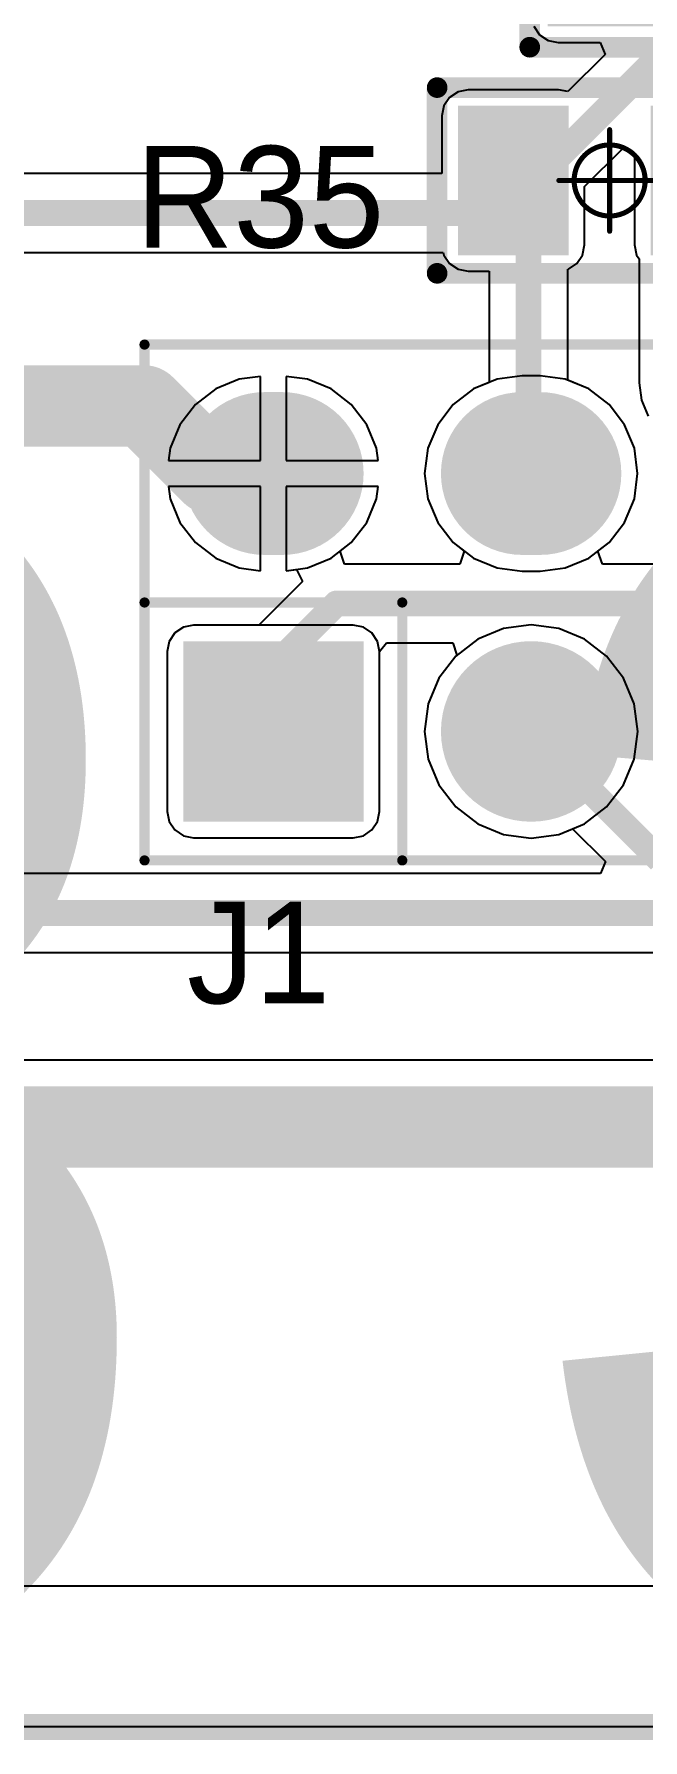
# Model space of a CAD drawing. Header units: millimetres. Extents: x 0.99 to 9.85, y 0.8 to 4.18.
# Drawn here: x 4.024 to 4.26, y 0.798 to 1.46 of the extents above; entities that cross this region are included whole.
import ezdxf

# ---------------------------------------------------------------- set-up
doc = ezdxf.new("R2010")
doc.units = ezdxf.units.MM
doc.header["$MEASUREMENT"] = 0
for name, color, linetype in [('BottomLayer', 5, 'Continuous'), ('BottomSolder', 6, 'Continuous'), ('Mechanical1', 6, 'Continuous'), ('Mechanical15', 56, 'Continuous'), ('MultiLayer', 9, 'Continuous'), ('PadHoleLayer', 156, 'Continuous'), ('TopLayer', 1, 'Continuous'), ('TopOverlay', 2, 'Continuous'), ('TopPaste', 8, 'Continuous'), ('TopSolder', 216, 'Continuous')]:
    doc.layers.add(name, color=color, linetype=linetype)

# ---------------------------------------------------------------- blocks, each defined once
blk = doc.blocks.new('PIN6_28')
at = {"layer": 'BottomLayer', "const_width": 0.05512}
for points in [[(0.05642, 0.1099), (0.05642, 0.10302)], [(0.05642, 0.0099), (0.05642, 0.00302)], [(0.05642, -0.0901), (0.05642, -0.09698)]]:
    blk.add_lwpolyline(points, dxfattribs=at)
at = {"layer": 'BottomLayer'}
for points, const_width in [([(0.04264, 0.1099, 1), (0.0702, 0.1099, 1)], 0.02756), ([(0.04264, 0.10302, 1), (0.0702, 0.10302, 1)], 0.02756), ([(-0.05908, 0.00646, 1), (-0.02808, 0.00646, 1)], 0.031), ([(0.04264, 0.0099, 1), (0.0702, 0.0099, 1)], 0.02756), ([(0.04264, 0.00302, 1), (0.0702, 0.00302, 1)], 0.02756), ([(-0.05908, -0.09354, 1), (-0.02808, -0.09354, 1)], 0.031), ([(0.04264, -0.0901, 1), (0.0702, -0.0901, 1)], 0.02756), ([(0.04264, -0.09698, 1), (0.0702, -0.09698, 1)], 0.02756)]:
    blk.add_lwpolyline(points, format="xyb", close=True, dxfattribs=dict(at, const_width=const_width))
blk.add_solid([(-0.01258, 0.07546), (-0.01258, 0.13746), (-0.07458, 0.07546), (-0.07458, 0.13746)], dxfattribs=at)
at = {"layer": 'BottomSolder', "const_width": 0.06312}
for points in [[(0.05642, 0.1099), (0.05642, 0.10302)], [(0.05642, 0.0099), (0.05642, 0.00302)], [(0.05642, -0.0901), (0.05642, -0.09698)]]:
    blk.add_lwpolyline(points, dxfattribs=at)
at = {"layer": 'BottomSolder'}
for points, const_width in [([(0.04064, 0.1099, 1), (0.0722, 0.1099, 1)], 0.03156), ([(0.04064, 0.10302, 1), (0.0722, 0.10302, 1)], 0.03156), ([(-0.06108, 0.00646, 1), (-0.02608, 0.00646, 1)], 0.035), ([(0.04064, 0.0099, 1), (0.0722, 0.0099, 1)], 0.03156), ([(0.04064, 0.00302, 1), (0.0722, 0.00302, 1)], 0.03156), ([(-0.06108, -0.09354, 1), (-0.02608, -0.09354, 1)], 0.035), ([(0.04064, -0.0901, 1), (0.0722, -0.0901, 1)], 0.03156), ([(0.04064, -0.09698, 1), (0.0722, -0.09698, 1)], 0.03156)]:
    blk.add_lwpolyline(points, format="xyb", close=True, dxfattribs=dict(at, const_width=const_width))
blk.add_solid([(-0.00858, 0.07146), (-0.00858, 0.14146), (-0.07858, 0.07146), (-0.07858, 0.14146)], dxfattribs=at)
at = {"layer": 'MultiLayer', "const_width": 0.05512}
for points in [[(0.05642, 0.1099), (0.05642, 0.10302)], [(0.05642, 0.0099), (0.05642, 0.00302)], [(0.05642, -0.0901), (0.05642, -0.09698)]]:
    blk.add_lwpolyline(points, dxfattribs=at)
at = {"layer": 'MultiLayer'}
for points, const_width in [([(0.04264, 0.1099, 1), (0.0702, 0.1099, 1)], 0.02756), ([(0.04264, 0.10302, 1), (0.0702, 0.10302, 1)], 0.02756), ([(-0.05908, 0.00646, 1), (-0.02808, 0.00646, 1)], 0.031), ([(0.04264, 0.0099, 1), (0.0702, 0.0099, 1)], 0.02756), ([(0.04264, 0.00302, 1), (0.0702, 0.00302, 1)], 0.02756), ([(-0.05908, -0.09354, 1), (-0.02808, -0.09354, 1)], 0.031), ([(0.04264, -0.0901, 1), (0.0702, -0.0901, 1)], 0.02756), ([(0.04264, -0.09698, 1), (0.0702, -0.09698, 1)], 0.02756)]:
    blk.add_lwpolyline(points, format="xyb", close=True, dxfattribs=dict(at, const_width=const_width))
blk.add_solid([(-0.01258, 0.07546), (-0.01258, 0.13746), (-0.07458, 0.07546), (-0.07458, 0.13746)], dxfattribs=at)
at = {"layer": 'PadHoleLayer', "const_width": 0.01772}
for points in [[(-0.05244, 0.10646, 1), (-0.03472, 0.10646, 1)], [(0.04756, 0.10646, 1), (0.06528, 0.10646, 1)], [(-0.05244, 0.00646, 1), (-0.03472, 0.00646, 1)], [(0.04756, 0.00646, 1), (0.06528, 0.00646, 1)], [(-0.05244, -0.09354, 1), (-0.03472, -0.09354, 1)], [(0.04756, -0.09354, 1), (0.06528, -0.09354, 1)]]:
    blk.add_lwpolyline(points, format="xyb", close=True, dxfattribs=at)
at = {"layer": 'TopLayer', "const_width": 0.05512}
for points in [[(0.05642, 0.1099), (0.05642, 0.10302)], [(0.05642, 0.0099), (0.05642, 0.00302)], [(0.05642, -0.0901), (0.05642, -0.09698)]]:
    blk.add_lwpolyline(points, dxfattribs=at)
at = {"layer": 'TopLayer'}
for points, const_width in [([(0.04264, 0.1099, 1), (0.0702, 0.1099, 1)], 0.02756), ([(0.04264, 0.10302, 1), (0.0702, 0.10302, 1)], 0.02756), ([(-0.05908, 0.00646, 1), (-0.02808, 0.00646, 1)], 0.031), ([(0.04264, 0.0099, 1), (0.0702, 0.0099, 1)], 0.02756), ([(0.04264, 0.00302, 1), (0.0702, 0.00302, 1)], 0.02756), ([(-0.05908, -0.09354, 1), (-0.02808, -0.09354, 1)], 0.031), ([(0.04264, -0.0901, 1), (0.0702, -0.0901, 1)], 0.02756), ([(0.04264, -0.09698, 1), (0.0702, -0.09698, 1)], 0.02756)]:
    blk.add_lwpolyline(points, format="xyb", close=True, dxfattribs=dict(at, const_width=const_width))
blk.add_solid([(-0.01258, 0.07546), (-0.01258, 0.13746), (-0.07458, 0.07546), (-0.07458, 0.13746)], dxfattribs=at)
at = {"layer": 'TopOverlay', "const_width": 0.00394}
for points in [[(-0.09358, 0.15646), (0.10642, 0.15646)], [(-0.09358, 0.15646), (-0.09358, -0.14354)], [(0.00642, 0.15646), (0.00642, 0.05646)], [(0.10642, 0.15646), (0.10642, -0.14354)], [(-0.09358, 0.05646), (0.00642, 0.05646)], [(-0.09358, -0.14354), (0.10642, -0.14354)]]:
    blk.add_lwpolyline(points, dxfattribs=at)
at = {"layer": 'TopOverlay', "const_width": 0.00197}
for points in [[(-0.09457, 0.15646, 1), (-0.0926, 0.15646, 1)], [(-0.09457, 0.15646, 1), (-0.0926, 0.15646, 1)], [(0.00543, 0.15646, 1), (0.0074, 0.15646, 1)], [(0.10543, 0.15646, 1), (0.1074, 0.15646, 1)], [(0.10543, 0.15646, 1), (0.1074, 0.15646, 1)], [(-0.09457, 0.05646, 1), (-0.0926, 0.05646, 1)], [(0.00543, 0.05646, 1), (0.0074, 0.05646, 1)], [(0.00543, 0.05646, 1), (0.0074, 0.05646, 1)], [(-0.09457, -0.14354, 1), (-0.0926, -0.14354, 1)], [(-0.09457, -0.14354, 1), (-0.0926, -0.14354, 1)], [(0.10543, -0.14354, 1), (0.1074, -0.14354, 1)], [(0.10543, -0.14354, 1), (0.1074, -0.14354, 1)]]:
    blk.add_lwpolyline(points, format="xyb", close=True, dxfattribs=at)
at = {"layer": 'TopSolder', "const_width": 0.06312}
for points in [[(0.05642, 0.1099), (0.05642, 0.10302)], [(0.05642, 0.0099), (0.05642, 0.00302)], [(0.05642, -0.0901), (0.05642, -0.09698)]]:
    blk.add_lwpolyline(points, dxfattribs=at)
at = {"layer": 'TopSolder'}
for points, const_width in [([(0.04064, 0.1099, 1), (0.0722, 0.1099, 1)], 0.03156), ([(0.04064, 0.10302, 1), (0.0722, 0.10302, 1)], 0.03156), ([(-0.06108, 0.00646, 1), (-0.02608, 0.00646, 1)], 0.035), ([(0.04064, 0.0099, 1), (0.0722, 0.0099, 1)], 0.03156), ([(0.04064, 0.00302, 1), (0.0722, 0.00302, 1)], 0.03156), ([(-0.06108, -0.09354, 1), (-0.02608, -0.09354, 1)], 0.035), ([(0.04064, -0.0901, 1), (0.0722, -0.0901, 1)], 0.03156), ([(0.04064, -0.09698, 1), (0.0722, -0.09698, 1)], 0.03156)]:
    blk.add_lwpolyline(points, format="xyb", close=True, dxfattribs=dict(at, const_width=const_width))
blk.add_solid([(-0.00858, 0.07146), (-0.00858, 0.14146), (-0.07858, 0.07146), (-0.07858, 0.14146)], dxfattribs=at)
blk = doc.blocks.new('R_0805_L_49')
at = {"layer": 'Mechanical15', "const_width": 0.00197}
for points in [[(0, -0.01969), (0, 0.01969)], [(-0.01969, 0), (0.01969, 0)]]:
    blk.add_lwpolyline(points, dxfattribs=at)
at = {"layer": 'Mechanical15'}
for points, const_width in [([(-0.00049, 0.01969, 1), (0.00049, 0.01969, 1)], 0.000984), ([(0.01378, 0, 1), (-0.01378, 0, 1)], 0.00197), ([(-0.02018, 0, 1), (-0.01919, 0, 1)], 0.000984), ([(-0.01427, 0, 1), (-0.01329, 0, 1)], 0.000984), ([(0.01329, 0, 1), (0.01427, 0, 1)], 0.000984), ([(0.01919, 0, 1), (0.02018, 0, 1)], 0.000984), ([(-0.00049, -0.01969, 1), (0.00049, -0.01969, 1)], 0.000984)]:
    blk.add_lwpolyline(points, format="xyb", close=True, dxfattribs=dict(at, const_width=const_width))
at = {"layer": 'TopLayer'}
for points in [[(-0.0199, -0.025), (-0.0199, 0.025), (-0.0549, -0.025), (-0.0549, 0.025)], [(0.0549, -0.025), (0.0549, 0.025), (0.0199, -0.025), (0.0199, 0.025)]]:
    blk.add_solid(points, dxfattribs=at)
at = {"layer": 'TopOverlay', "const_width": 0.008}
for points in [[(-0.06693, 0.036), (0.06693, 0.036)], [(-0.06693, -0.036), (-0.06693, 0.036)], [(0.06693, -0.036), (0.06693, 0.036)], [(-0.06693, -0.036), (0.06693, -0.036)]]:
    blk.add_lwpolyline(points, dxfattribs=at)
at = {"layer": 'TopOverlay', "const_width": 0.004}
for points in [[(-0.06893, 0.036, 1), (-0.06493, 0.036, 1)], [(-0.06893, 0.036, 1), (-0.06493, 0.036, 1)], [(0.06493, 0.036, 1), (0.06893, 0.036, 1)], [(0.06493, 0.036, 1), (0.06893, 0.036, 1)], [(-0.06893, -0.036, 1), (-0.06493, -0.036, 1)], [(-0.06893, -0.036, 1), (-0.06493, -0.036, 1)], [(0.06493, -0.036, 1), (0.06893, -0.036, 1)], [(0.06493, -0.036, 1), (0.06893, -0.036, 1)]]:
    blk.add_lwpolyline(points, format="xyb", close=True, dxfattribs=at)
at = {"layer": 'TopPaste'}
for points in [[(-0.0199, -0.025), (-0.0199, 0.025), (-0.0549, -0.025), (-0.0549, 0.025)], [(0.0549, -0.025), (0.0549, 0.025), (0.0199, -0.025), (0.0199, 0.025)]]:
    blk.add_solid(points, dxfattribs=at)
at = {"layer": 'TopSolder'}
for points in [[(-0.0159, -0.029), (-0.0159, 0.029), (-0.0589, -0.029), (-0.0589, 0.029)], [(0.0589, -0.029), (0.0589, 0.029), (0.0159, -0.029), (0.0159, 0.029)]]:
    blk.add_solid(points, dxfattribs=at)
blk = doc.blocks.new('R_0805_L_52')
at = {"layer": 'Mechanical15', "const_width": 0.00197}
for points in [[(0, -0.01969), (0, 0.01969)], [(0.01969, 0), (-0.01969, 0)]]:
    blk.add_lwpolyline(points, dxfattribs=at)
at = {"layer": 'Mechanical15'}
for points, const_width in [([(-0.00049, 0.01969, 1), (0.00049, 0.01969, 1)], 0.000984), ([(0.01378, 0, 1), (-0.01378, 0, 1)], 0.00197), ([(-0.02018, 0, 1), (-0.01919, 0, 1)], 0.000984), ([(-0.01427, 0, 1), (-0.01329, 0, 1)], 0.000984), ([(0.01329, 0, 1), (0.01427, 0, 1)], 0.000984), ([(0.01919, 0, 1), (0.02018, 0, 1)], 0.000984), ([(-0.00049, -0.01969, 1), (0.00049, -0.01969, 1)], 0.000984)]:
    blk.add_lwpolyline(points, format="xyb", close=True, dxfattribs=dict(at, const_width=const_width))
at = {"layer": 'TopLayer'}
for points in [[(-0.0199, -0.025), (-0.0199, 0.025), (-0.0549, -0.025), (-0.0549, 0.025)], [(0.0549, -0.025), (0.0549, 0.025), (0.0199, -0.025), (0.0199, 0.025)]]:
    blk.add_solid(points, dxfattribs=at)
at = {"layer": 'TopOverlay', "const_width": 0.008}
for points in [[(0.06693, 0.036), (-0.06693, 0.036)], [(-0.06693, -0.036), (-0.06693, 0.036)], [(0.06693, -0.036), (0.06693, 0.036)], [(0.06693, -0.036), (-0.06693, -0.036)]]:
    blk.add_lwpolyline(points, dxfattribs=at)
at = {"layer": 'TopOverlay', "const_width": 0.004}
for points in [[(-0.06893, 0.036, 1), (-0.06493, 0.036, 1)], [(-0.06893, 0.036, 1), (-0.06493, 0.036, 1)], [(0.06493, 0.036, 1), (0.06893, 0.036, 1)], [(0.06493, 0.036, 1), (0.06893, 0.036, 1)], [(-0.06893, -0.036, 1), (-0.06493, -0.036, 1)], [(-0.06893, -0.036, 1), (-0.06493, -0.036, 1)], [(0.06493, -0.036, 1), (0.06893, -0.036, 1)], [(0.06493, -0.036, 1), (0.06893, -0.036, 1)]]:
    blk.add_lwpolyline(points, format="xyb", close=True, dxfattribs=at)
at = {"layer": 'TopPaste'}
for points in [[(-0.0199, -0.025), (-0.0199, 0.025), (-0.0549, -0.025), (-0.0549, 0.025)], [(0.0549, -0.025), (0.0549, 0.025), (0.0199, -0.025), (0.0199, 0.025)]]:
    blk.add_solid(points, dxfattribs=at)
at = {"layer": 'TopSolder'}
for points in [[(-0.0159, -0.029), (-0.0159, 0.029), (-0.0589, -0.029), (-0.0589, 0.029)], [(0.0589, -0.029), (0.0589, 0.029), (0.0159, -0.029), (0.0159, 0.029)]]:
    blk.add_solid(points, dxfattribs=at)

msp = doc.modelspace()

# ---------------------------------------------------------------- linework, layer by layer
at = {"layer": 'BottomLayer'}
for p, q in [((4.1033, 1.32597), (4.09416, 1.32219)), ((4.11154, 1.32706), (4.1033, 1.32597)), ((4.11154, 1.29438), (4.11154, 1.32706)), ((4.12979, 1.32597), (4.12154, 1.32706)), ((4.12154, 1.32706), (4.12154, 1.29438)), ((4.13893, 1.32219), (4.12979, 1.32597)), ((4.2033, 1.32597), (4.19416, 1.32219)), ((4.2131, 1.32726), (4.2033, 1.32597)), ((4.21998, 1.32726), (4.2131, 1.32726)), ((4.22979, 1.32597), (4.21998, 1.32726)), ((4.23893, 1.32219), (4.22979, 1.32597)), ((4.08631, 1.31617), (4.08029, 1.30832)), ((4.09416, 1.32219), (4.08631, 1.31617)), ((4.14677, 1.31617), (4.13893, 1.32219)), ((4.15279, 1.30832), (4.14677, 1.31617)), ((4.18631, 1.31617), (4.18029, 1.30832)), ((4.19416, 1.32219), (4.18631, 1.31617)), ((4.24677, 1.31617), (4.23893, 1.32219)), ((4.25279, 1.30832), (4.24677, 1.31617)), ((4.08029, 1.30832), (4.07651, 1.29918)), ((4.15658, 1.29918), (4.15279, 1.30832)), ((4.18029, 1.30832), (4.17651, 1.29918)), ((4.25658, 1.29918), (4.25279, 1.30832)), ((4.07651, 1.29918), (4.07588, 1.29438)), ((4.15721, 1.29438), (4.15658, 1.29918)), ((4.17651, 1.29918), (4.17522, 1.28938)), ((4.25787, 1.28938), (4.25658, 1.29918)), ((4.07588, 1.29438), (4.11154, 1.29438)), ((4.12154, 1.29438), (4.15721, 1.29438)), ((4.11154, 1.28438), (4.07588, 1.28438)), ((4.07588, 1.28438), (4.07651, 1.27957)), ((4.11154, 1.2517), (4.11154, 1.28438)), ((4.15721, 1.28438), (4.12154, 1.28438)), ((4.12154, 1.28438), (4.12154, 1.2517)), ((4.15658, 1.27957), (4.15721, 1.28438)), ((4.17522, 1.28938), (4.17651, 1.27957)), ((4.25658, 1.27957), (4.25787, 1.28938)), ((4.07651, 1.27957), (4.08029, 1.27044)), ((4.15279, 1.27044), (4.15658, 1.27957)), ((4.17651, 1.27957), (4.18029, 1.27044)), ((4.25279, 1.27044), (4.25658, 1.27957)), ((4.08029, 1.27044), (4.08631, 1.26259)), ((4.14677, 1.26259), (4.15279, 1.27044)), ((4.18029, 1.27044), (4.18631, 1.26259)), ((4.24677, 1.26259), (4.25279, 1.27044)), ((4.08631, 1.26259), (4.09416, 1.25657)), ((4.09416, 1.25657), (4.1033, 1.25279)), ((4.14248, 1.25929), (4.14677, 1.26259)), ((4.14417, 1.25429), (4.14248, 1.25929)), ((4.18631, 1.26259), (4.19061, 1.25929)), ((4.19061, 1.25929), (4.18891, 1.25429)), ((4.24248, 1.25929), (4.24677, 1.26259)), ((4.24417, 1.25429), (4.24248, 1.25929)), ((4.1033, 1.25279), (4.11154, 1.2517)), ((4.12154, 1.2517), (4.12552, 1.25222)), ((4.12552, 1.25222), (4.12786, 1.24749)), ((4.18891, 1.25429), (4.14417, 1.25429)), ((4.28891, 1.25429), (4.24417, 1.25429)), ((4.12786, 1.24749), (4.11095, 1.23057)), ((4.08554, 1.23057), (4.08164, 1.2298)), ((4.11095, 1.23057), (4.08554, 1.23057)), ((4.07612, 1.22428), (4.07535, 1.22038)), ((4.07833, 1.22759), (4.07612, 1.22428)), ((4.08164, 1.2298), (4.07833, 1.22759)), ((4.15774, 1.22038), (4.16047, 1.22371)), ((4.16047, 1.22371), (4.18615, 1.22371)), ((4.18615, 1.22371), (4.18776, 1.21897)), ((4.07535, 1.22038), (4.07535, 1.15838)), ((4.15774, 1.15838), (4.15774, 1.22038)), ((4.1873, 1.21862), (4.18073, 1.21005)), ((4.18776, 1.21897), (4.1873, 1.21862)), ((4.18073, 1.21005), (4.1766, 1.20008)), ((4.1766, 1.20008), (4.17519, 1.18938)), ((4.17519, 1.18938), (4.1766, 1.17867)), ((4.1766, 1.17867), (4.18073, 1.1687)), ((4.18073, 1.1687), (4.1873, 1.16014)), ((4.07535, 1.15838), (4.07612, 1.15448)), ((4.15696, 1.15448), (4.15774, 1.15838)), ((4.1873, 1.16014), (4.19587, 1.15356)), ((4.07612, 1.15448), (4.07833, 1.15117)), ((4.07833, 1.15117), (4.08164, 1.14896)), ((4.15145, 1.14896), (4.15475, 1.15117)), ((4.15475, 1.15117), (4.15696, 1.15448)), ((4.19587, 1.15356), (4.20584, 1.14943)), ((4.22725, 1.14943), (4.23263, 1.15166)), ((4.23263, 1.15166), (4.24538, 1.13891)), ((4.08164, 1.14896), (4.08554, 1.14818)), ((4.08554, 1.14818), (4.14754, 1.14818)), ((4.14754, 1.14818), (4.15145, 1.14896)), ((4.20584, 1.14943), (4.21654, 1.14802)), ((4.21654, 1.14802), (4.22725, 1.14943)), ((4.24538, 1.13891), (4.24347, 1.13429)), ((4.24347, 1.13429), (3.84333, 1.13429)), ((3.837, 1.10371), (4.453, 1.10371)), ((9.57761, 0.80339), (1.001, 0.80339))]:
    msp.add_line(p, q, dxfattribs=at)
at = {"layer": 'BottomLayer', "const_width": 0.01}
for points in [[(4.11654, 1.21454), (4.141, 1.239)], [(4.141, 1.239), (4.376, 1.239)], [(4.11654, 1.18938), (4.11654, 1.21454)], [(4.21654, 1.18938), (4.26654, 1.13938)], [(3.837, 1.119), (4.453, 1.119)]]:
    msp.add_lwpolyline(points, dxfattribs=at)
at = {"layer": 'BottomLayer', "const_width": 0.005}
for points in [[(4.1385, 1.239, 1), (4.1435, 1.239, 1)], [(4.1385, 1.239, 1), (4.1435, 1.239, 1)], [(4.11404, 1.21454, 1), (4.11904, 1.21454, 1)], [(4.11404, 1.21454, 1), (4.11904, 1.21454, 1)], [(4.11404, 1.18938, 1), (4.11904, 1.18938, 1)], [(4.21404, 1.18938, 1), (4.21904, 1.18938, 1)]]:
    msp.add_lwpolyline(points, format="xyb", close=True, dxfattribs=at)
at = {"layer": 'Mechanical1', "const_width": 0.01}
msp.add_lwpolyline([(1, 0.80339), (9.57796, 0.80339)], dxfattribs=at)
at = {"layer": 'TopLayer'}
for p, q in [((4.21758, 1.4628), (4.21979, 1.45949)), ((4.21979, 1.45949), (4.2231, 1.45728)), ((4.2231, 1.45728), (4.227, 1.4565)), ((4.227, 1.4565), (4.24334, 1.4565)), ((4.24334, 1.4565), (4.24525, 1.45188)), ((4.24525, 1.45188), (4.23082, 1.43745)), ((4.18489, 1.43521), (4.18268, 1.4319)), ((4.18819, 1.43742), (4.18489, 1.43521)), ((4.1921, 1.43819), (4.18819, 1.43742)), ((4.2271, 1.43819), (4.1921, 1.43819)), ((4.23082, 1.43745), (4.2271, 1.43819)), ((4.18268, 1.4319), (4.1819, 1.428)), ((4.1819, 1.428), (4.1819, 1.40569)), ((4.23729, 1.40066), (4.25208, 1.41545)), ((4.25208, 1.41545), (4.2567, 1.41354)), ((4.2567, 1.41354), (4.2567, 1.378)), ((4.1819, 1.40569), (4.0152, 1.40569)), ((4.23729, 1.378), (4.23729, 1.40066)), ((4.23651, 1.3741), (4.23729, 1.378)), ((4.2567, 1.378), (4.25748, 1.3741)), ((4.0152, 1.3751), (4.18247, 1.3751)), ((4.18247, 1.3751), (4.18268, 1.3741)), ((4.18268, 1.3741), (4.18489, 1.37079)), ((4.18489, 1.37079), (4.18819, 1.36858)), ((4.231, 1.36858), (4.2343, 1.37079)), ((4.2343, 1.37079), (4.23651, 1.3741)), ((4.25748, 1.3741), (4.25843, 1.37267)), ((4.25843, 1.37267), (4.25843, 1.3246)), ((4.18819, 1.36858), (4.1921, 1.3678)), ((4.1921, 1.3678), (4.20025, 1.3678)), ((4.20025, 1.3678), (4.20025, 1.32471)), ((4.23084, 1.36855), (4.231, 1.36858)), ((4.23084, 1.32554), (4.23084, 1.36855)), ((4.1033, 1.32597), (4.09416, 1.32219)), ((4.11154, 1.32706), (4.1033, 1.32597)), ((4.11154, 1.29438), (4.11154, 1.32706)), ((4.12979, 1.32597), (4.12154, 1.32706)), ((4.12154, 1.32706), (4.12154, 1.29438)), ((4.13893, 1.32219), (4.12979, 1.32597)), ((4.20025, 1.32471), (4.19416, 1.32219)), ((4.23893, 1.32219), (4.23084, 1.32554)), ((4.25843, 1.3246), (4.25931, 1.31788)), ((4.08631, 1.31617), (4.08029, 1.30832)), ((4.09416, 1.32219), (4.08631, 1.31617)), ((4.14677, 1.31617), (4.13893, 1.32219)), ((4.15279, 1.30832), (4.14677, 1.31617)), ((4.18631, 1.31617), (4.18029, 1.30832)), ((4.19416, 1.32219), (4.18631, 1.31617)), ((4.24677, 1.31617), (4.23893, 1.32219)), ((4.25279, 1.30832), (4.24677, 1.31617)), ((4.25931, 1.31788), (4.26191, 1.31162)), ((4.08029, 1.30832), (4.07651, 1.29918)), ((4.15658, 1.29918), (4.15279, 1.30832)), ((4.18029, 1.30832), (4.17651, 1.29918)), ((4.25658, 1.29918), (4.25279, 1.30832)), ((4.07651, 1.29918), (4.07588, 1.29438)), ((4.15721, 1.29438), (4.15658, 1.29918)), ((4.17651, 1.29918), (4.17522, 1.28938)), ((4.25787, 1.28938), (4.25658, 1.29918)), ((4.07588, 1.29438), (4.11154, 1.29438)), ((4.12154, 1.29438), (4.15721, 1.29438)), ((4.11154, 1.28438), (4.07588, 1.28438)), ((4.07588, 1.28438), (4.07651, 1.27957)), ((4.11154, 1.2517), (4.11154, 1.28438)), ((4.15721, 1.28438), (4.12154, 1.28438)), ((4.12154, 1.28438), (4.12154, 1.2517)), ((4.15658, 1.27957), (4.15721, 1.28438)), ((4.17522, 1.28938), (4.17651, 1.27957)), ((4.25658, 1.27957), (4.25787, 1.28938)), ((4.07651, 1.27957), (4.08029, 1.27044)), ((4.15279, 1.27044), (4.15658, 1.27957)), ((4.17651, 1.27957), (4.18029, 1.27044)), ((4.25279, 1.27044), (4.25658, 1.27957)), ((4.08029, 1.27044), (4.08631, 1.26259)), ((4.14677, 1.26259), (4.15279, 1.27044)), ((4.18029, 1.27044), (4.18631, 1.26259)), ((4.24677, 1.26259), (4.25279, 1.27044)), ((4.08631, 1.26259), (4.09416, 1.25657)), ((4.09416, 1.25657), (4.1033, 1.25279)), ((4.12979, 1.25279), (4.13893, 1.25657)), ((4.13893, 1.25657), (4.14677, 1.26259)), ((4.18631, 1.26259), (4.19416, 1.25657)), ((4.19416, 1.25657), (4.2033, 1.25279)), ((4.22979, 1.25279), (4.23893, 1.25657)), ((4.23893, 1.25657), (4.24677, 1.26259)), ((4.1033, 1.25279), (4.11154, 1.2517)), ((4.12154, 1.2517), (4.12979, 1.25279)), ((4.2033, 1.25279), (4.2131, 1.25149)), ((4.2131, 1.25149), (4.21998, 1.25149)), ((4.21998, 1.25149), (4.22979, 1.25279)), ((4.08554, 1.23057), (4.08164, 1.2298)), ((4.14754, 1.23057), (4.08554, 1.23057)), ((4.15145, 1.2298), (4.14754, 1.23057)), ((4.21654, 1.23073), (4.20584, 1.22932)), ((4.22725, 1.22932), (4.21654, 1.23073)), ((4.07612, 1.22428), (4.07535, 1.22038)), ((4.07833, 1.22759), (4.07612, 1.22428)), ((4.08164, 1.2298), (4.07833, 1.22759)), ((4.15475, 1.22759), (4.15145, 1.2298)), ((4.15696, 1.22428), (4.15475, 1.22759)), ((4.15774, 1.22038), (4.15696, 1.22428)), ((4.19587, 1.22519), (4.1873, 1.21862)), ((4.20584, 1.22932), (4.19587, 1.22519)), ((4.23722, 1.22519), (4.22725, 1.22932)), ((4.24578, 1.21862), (4.23722, 1.22519)), ((4.07535, 1.22038), (4.07535, 1.15838)), ((4.15774, 1.15838), (4.15774, 1.22038)), ((4.1873, 1.21862), (4.18073, 1.21005)), ((4.25236, 1.21005), (4.24578, 1.21862)), ((4.18073, 1.21005), (4.1766, 1.20008)), ((4.25649, 1.20008), (4.25236, 1.21005)), ((4.1766, 1.20008), (4.17519, 1.18938)), ((4.2579, 1.18938), (4.25649, 1.20008)), ((4.17519, 1.18938), (4.1766, 1.17867)), ((4.25649, 1.17867), (4.2579, 1.18938)), ((4.1766, 1.17867), (4.18073, 1.1687)), ((4.25236, 1.1687), (4.25649, 1.17867)), ((4.18073, 1.1687), (4.1873, 1.16014)), ((4.24578, 1.16014), (4.25236, 1.1687)), ((4.07535, 1.15838), (4.07612, 1.15448)), ((4.15696, 1.15448), (4.15774, 1.15838)), ((4.1873, 1.16014), (4.19587, 1.15356)), ((4.23722, 1.15356), (4.24578, 1.16014)), ((4.07612, 1.15448), (4.07833, 1.15117)), ((4.07833, 1.15117), (4.08164, 1.14896)), ((4.15145, 1.14896), (4.15475, 1.15117)), ((4.15475, 1.15117), (4.15696, 1.15448)), ((4.19587, 1.15356), (4.20584, 1.14943)), ((4.22725, 1.14943), (4.23722, 1.15356)), ((4.08164, 1.14896), (4.08554, 1.14818)), ((4.08554, 1.14818), (4.14754, 1.14818)), ((4.14754, 1.14818), (4.15145, 1.14896)), ((4.20584, 1.14943), (4.21654, 1.14802)), ((4.21654, 1.14802), (4.22725, 1.14943)), ((4.39003, 1.06197), (3.18023, 1.06197)), ((1.359, 0.85818), (9.16339, 0.85818)), ((9.57461, 0.80339), (1.001, 0.80339))]:
    msp.add_line(p, q, dxfattribs=at)
for points, const_width in [([(4.226, 1.411), (4.265, 1.45)], 0.01), ([(4.208, 1.411), (4.21554, 1.411)], 0.01), ([(4.21554, 1.411), (4.21554, 1.41454)], 0.01), ([(4.21554, 1.411), (4.226, 1.411)], 0.01), ([(4.21554, 1.28938), (4.21554, 1.411)], 0.01), ([(4.197, 1.3904), (4.2096, 1.403)], 0.01), ([(3.98, 1.3904), (4.197, 1.3904)], 0.01), ([(3.98, 1.3156), (4.0664, 1.3156)], 0.0315), ([(4.0664, 1.3156), (4.09262, 1.28938)], 0.0315), ([(4.09262, 1.28938), (4.11654, 1.28938)], 0.0315), ([(1.614, 1.036), (6.145, 1.036)], 0.0315)]:
    msp.add_lwpolyline(points, dxfattribs=dict(at, const_width=const_width))
for points, const_width in [([(4.2055, 1.411, 1), (4.2105, 1.411, 1)], 0.005), ([(4.21304, 1.41454, 1), (4.21804, 1.41454, 1)], 0.005), ([(4.21304, 1.411, 1), (4.21804, 1.411, 1)], 0.005), ([(4.21304, 1.411, 1), (4.21804, 1.411, 1)], 0.005), ([(4.21304, 1.411, 1), (4.21804, 1.411, 1)], 0.005), ([(4.21304, 1.411, 1), (4.21804, 1.411, 1)], 0.005), ([(4.2235, 1.411, 1), (4.2285, 1.411, 1)], 0.005), ([(4.2235, 1.411, 1), (4.2285, 1.411, 1)], 0.005), ([(4.2071, 1.403, 1), (4.2121, 1.403, 1)], 0.005), ([(4.1945, 1.3904, 1), (4.1995, 1.3904, 1)], 0.005), ([(4.1945, 1.3904, 1), (4.1995, 1.3904, 1)], 0.005), ([(4.05853, 1.3156, 1), (4.07428, 1.3156, 1)], 0.01575), ([(4.05853, 1.3156, 1), (4.07428, 1.3156, 1)], 0.01575), ([(4.08475, 1.28938, 1), (4.1005, 1.28938, 1)], 0.01575), ([(4.08475, 1.28938, 1), (4.1005, 1.28938, 1)], 0.01575), ([(4.10867, 1.28938, 1), (4.12442, 1.28938, 1)], 0.01575), ([(4.21304, 1.28938, 1), (4.21804, 1.28938, 1)], 0.005)]:
    msp.add_lwpolyline(points, format="xyb", close=True, dxfattribs=dict(at, const_width=const_width))

# ---------------------------------------------------------------- block references
for name, p, rotation in [('R_0805_L_52', (4.252, 1.5216), 270), ('PIN6_28', (4.223, 1.23296), 90)]:
    msp.add_blockref(name, p, dxfattribs=dict(rotation=rotation))
msp.add_blockref('R_0805_L_49', (4.247, 1.403))

# ---------------------------------------------------------------- texts
for p in [(3.7322, 0.824), (4.20465, 0.824)]:
    msp.add_text('3', height=0.47244, dxfattribs=at).set_placement(p)
at = {"layer": 'TopOverlay'}
for s, p in [('R35', (4.063, 1.377)), ('J1', (4.083, 1.08396))]:
    msp.add_text(s, height=0.03937, dxfattribs=at).set_placement(p)
at = {"layer": 'TopSolder'}
for p in [(3.7322, 0.824), (4.20465, 0.824)]:
    msp.add_text('3', height=0.47244, dxfattribs=at).set_placement(p)

doc.saveas('drawing.dxf')
